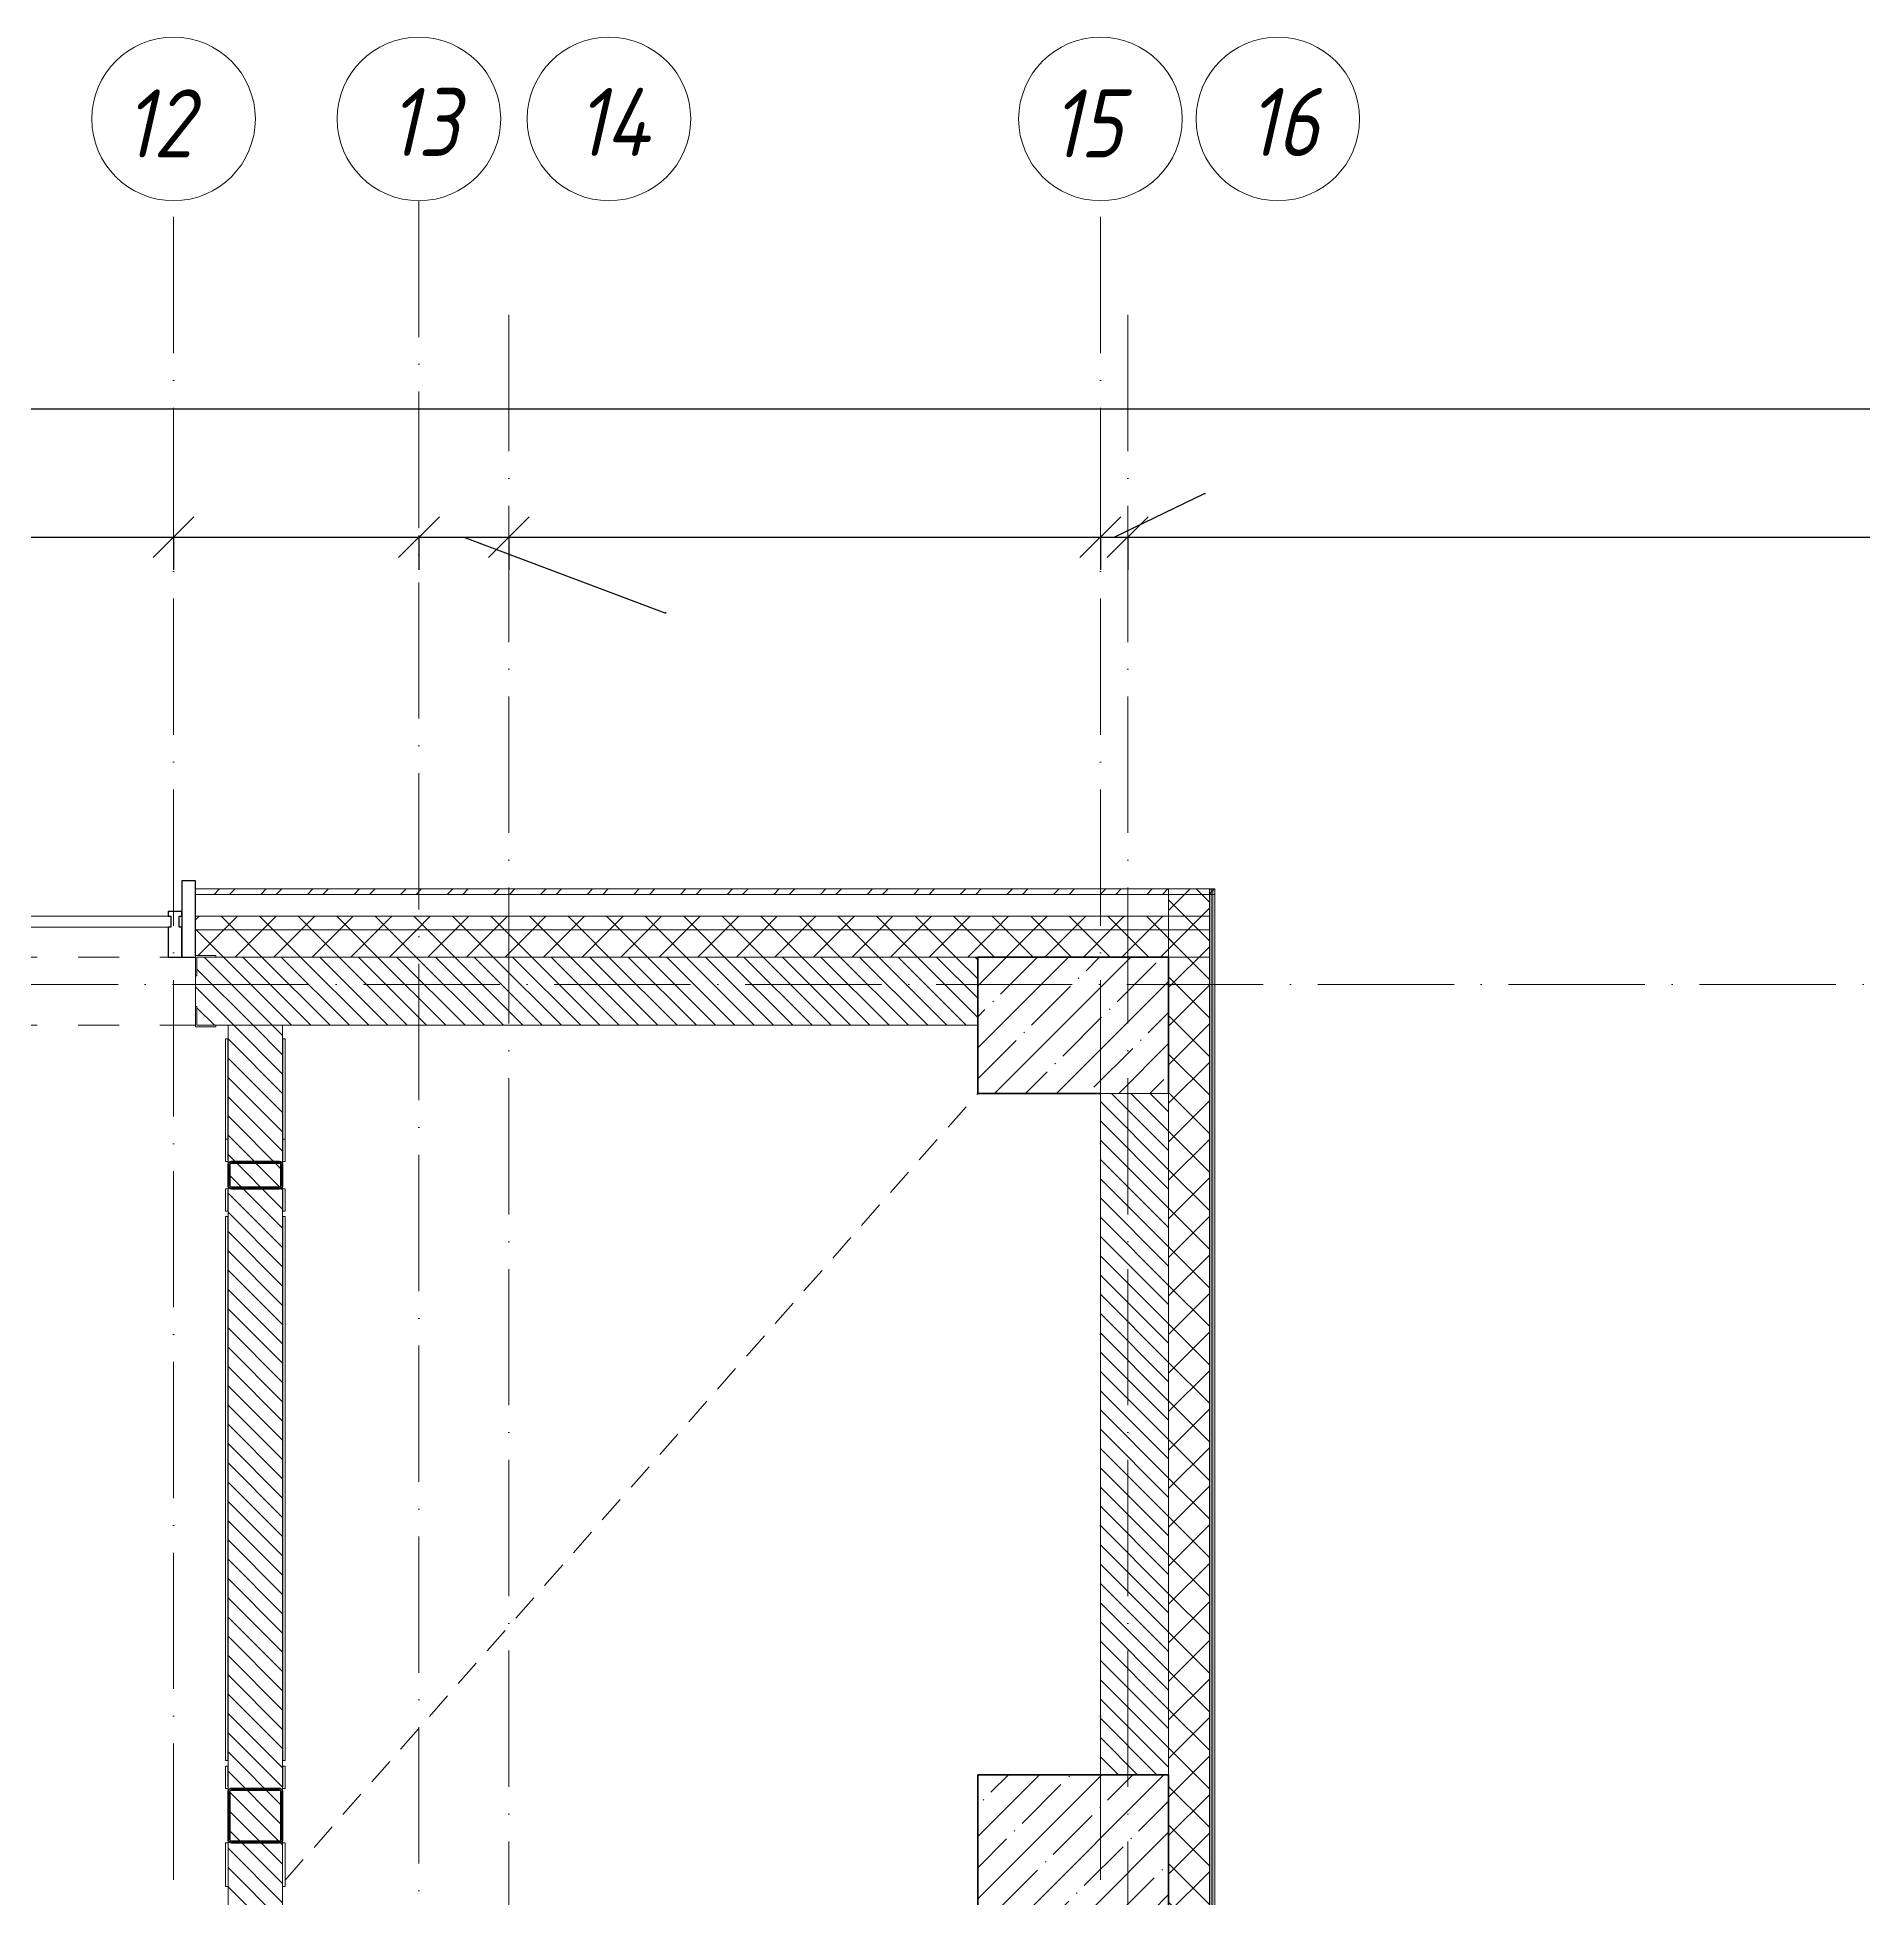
# Model space of a CAD drawing. Header units: millimetres. Extents: x -213536 to 1564669, y 70501 to 942238.
# Drawn here: x 451066 to 457766, y 528947 to 535778 of the extents above; entities that cross this region are included whole.
import ezdxf

# ---------------------------------------------------------------- set-up
doc = ezdxf.new("R2010")
doc.units = ezdxf.units.MM
for name, pattern in [('200_ШТРИХ_ш1п0_6_', [160, 100, -60]), ('50_200_ШТРИХ_1Т_ш5_п1_п1_', [700, 500, -100, 0, -100]), ('Штрих короткий', [300, 150, -150])]:
    doc.linetypes.add(name, pattern=pattern)
for name, color, linetype, lineweight in [('0-1', 7, 'Continuous', 5), ('0-2', 7, 'Continuous', 9), ('3) ЖБ 4м', 3, 'Continuous', 30), ('Импосты витража-1', 7, 'Continuous', 25), ('Каркас несущий', 7, 'Continuous', 9), ('Колонны', 7, 'Continuous', 9), ('Колонны-1', 7, 'Continuous', 35), ('Линии-1', 7, '200_ШТРИХ_ш1п0_6_', 9), ('Несущие колонны', 7, 'Continuous', 9), ('Несущие колонны-1', 7, 'Continuous', 35), ('Обобщенные модели', 7, 'Continuous', 9), ('Общие ребра', 7, 'Continuous', 9), ('Оси', 7, 'Continuous', 9), ('Оси-1', 7, 'Continuous', 20), ('Оси-2', 7, '50_200_ШТРИХ_1Т_ш5_п1_п1_', 9), ('Остекление-1', 7, 'Continuous', 9), ('Перемычка-1', 7, 'Штрих короткий', 9), ('Размеры', 7, 'Continuous', 15), ('Стены', 7, 'Continuous', 9), ('Стены-1', 7, 'Continuous', 13), ('Штриховка разреза-1', 7, 'Continuous', 9)]:
    doc.layers.add(name, color=color, linetype=linetype, lineweight=lineweight)
doc.layers.get('0-2').off()
doc.styles.add('ISOCPEUR_I_1', font='isocpeui.ttf', dxfattribs={"width": 0.85, "height": 2.5})
doc.styles.add('ISOCPEUR_I_5', font='isocpeui.ttf', dxfattribs={"width": 0.85, "height": 2.1})
doc.dimstyles.new('ISO-2_5_0_9К', dxfattribs={"dimscale": 304.8, "dimtxt": 248.995294, "dimasz": 0.492126, "dimexe": 0.393701, "dimexo": 0.328084, "dimgap": 0, "dimtad": 1, "dimdec": 0, "dimzin": 0, "dimdsep": 46, "dimtxsty": 'ISOCPEUR_I_1', "dimblk1": 'OBLIQUE', "dimblk2": 'OBLIQUE', "dimsah": 1, "dimcen": 0.09, "dimdle": 0.393701, "dimazin": 0, "dimtfac": 1, "dimtdec": 4, "dimtix": 1, "dimtmove": 0, "dimatfit": 3, "dimfxl": 1, "dimtvp": 1, "dimtolj": 1, "dimtzin": 0, "dimarcsym": 2})
doc.dimstyles.new('ISO-2_5_0_9К_1', dxfattribs={"dimscale": 304.8, "dimtxt": 248.995294, "dimasz": 0.492126, "dimexe": 0.393701, "dimexo": 0.328084, "dimgap": 0, "dimtad": 1, "dimdec": 0, "dimzin": 0, "dimdsep": 46, "dimtxsty": 'ISOCPEUR_I_1', "dimblk1": 'OBLIQUE', "dimblk2": 'OBLIQUE', "dimsah": 1, "dimcen": 0.09, "dimdle": 0.393701, "dimazin": 0, "dimtfac": 1, "dimtdec": 4, "dimtix": 1, "dimtmove": 1, "dimatfit": 3, "dimfxl": 1, "dimtvp": 1, "dimtolj": 1, "dimtzin": 0, "dimarcsym": 2})
pattern_1 = [(45, (0, 0), (-70.71068, 70.71068), []), (135, (0, 0), (-70.71068, -70.71068), [])]
pattern_2 = [(135, (0, 0), (-35.35534, -35.35534), [])]

# ---------------------------------------------------------------- blocks, each defined once
blk = doc.blocks.new('Ось сетки - Круг_Ø6_00__ISO-2_5_0_9K_-16731441-АИ2_03_План отделки стен 3-го этажа _Часть 1_')
at = {"layer": 'Оси-1'}
blk.add_circle((0, 0), 3, dxfattribs=at)
blk = doc.blocks.new('_Oblique')
at = {"color": 0, "linetype": 'ByBlock', "lineweight": -2}
blk.add_line((-0.5, -0.5), (0.5, 0.5), dxfattribs=at)
blk = doc.blocks.new('*D4303')
at = {"layer": 'Defpoints', "color": 0, "lineweight": 30, "transparency": 16777216}
for p in [(449466, 534049.2), (451566, 534049.2), (451566, 533943.1)]:
    blk.add_point(p, dxfattribs=at)
at = {"layer": 'Размеры', "color": 0, "lineweight": -2, "transparency": 16777216}
for p, q in [((449346, 533943.1), (451686, 533943.1)), ((449466, 533949.2), (449466, 533823.1)), ((451566, 533949.2), (451566, 533823.1))]:
    blk.add_line(p, q, dxfattribs=at)
at = {"layer": 'Размеры', "color": 0, "lineweight": -2, "transparency": 16777216, "xscale": 150, "yscale": 150, "zscale": 150, "rotation": 180}
blk.add_blockref('_Oblique', (449466, 533943.1), dxfattribs=at)
at = {"layer": 'Размеры', "color": 0, "lineweight": -2, "transparency": 16777216, "xscale": 150, "yscale": 150, "zscale": 150}
blk.add_blockref('_Oblique', (451566, 533943.1), dxfattribs=at)
at = {"layer": 'Размеры', "color": 0, "transparency": 16777216, "insert": (450516, 533944.4), "char_height": 2.5, "width": 701.018, "attachment_point": 5, "style": 'ISOCPEUR_I_1'}
blk.add_mtext('\\A1;2100', dxfattribs=at)
blk = doc.blocks.new('*D4304')
at = {"layer": 'Defpoints', "color": 0, "lineweight": 30, "transparency": 16777216}
for p in [(451566, 534049.2), (452466, 534049.2), (452466, 533943.1)]:
    blk.add_point(p, dxfattribs=at)
at = {"layer": 'Размеры', "color": 0, "lineweight": -2, "transparency": 16777216}
for p, q in [((451446, 533943.1), (452586, 533943.1)), ((451566, 533949.2), (451566, 533823.1)), ((452466, 533949.2), (452466, 533823.1))]:
    blk.add_line(p, q, dxfattribs=at)
at = {"layer": 'Размеры', "color": 0, "lineweight": -2, "transparency": 16777216, "xscale": 150, "yscale": 150, "zscale": 150, "rotation": 180}
blk.add_blockref('_Oblique', (451566, 533943.1), dxfattribs=at)
at = {"layer": 'Размеры', "color": 0, "lineweight": -2, "transparency": 16777216, "xscale": 150, "yscale": 150, "zscale": 150}
blk.add_blockref('_Oblique', (452466, 533943.1), dxfattribs=at)
at = {"layer": 'Размеры', "color": 0, "transparency": 16777216, "insert": (452016, 533944.4), "char_height": 2.5, "width": 568.858, "attachment_point": 5, "style": 'ISOCPEUR_I_1'}
blk.add_mtext('\\A1;900', dxfattribs=at)
blk = doc.blocks.new('*D4305')
at = {"layer": 'Defpoints', "color": 0, "lineweight": 30, "transparency": 16777216}
for p in [(452466, 534049.2), (452796, 534049.2), (452796, 533943.1)]:
    blk.add_point(p, dxfattribs=at)
at = {"layer": 'Размеры', "color": 0, "lineweight": -2, "transparency": 16777216}
for p, q in [((452346, 533943.1), (452916, 533943.1)), ((452466, 533949.2), (452466, 533823.1)), ((452631, 533943.1), (453368.4, 533665.9)), ((452796, 533949.2), (452796, 533823.1)), ((453368.4, 533665.9), (453373, 533665.9))]:
    blk.add_line(p, q, dxfattribs=at)
at = {"layer": 'Размеры', "color": 0, "lineweight": -2, "transparency": 16777216, "xscale": 150, "yscale": 150, "zscale": 150, "rotation": 180}
blk.add_blockref('_Oblique', (452466, 533943.1), dxfattribs=at)
at = {"layer": 'Размеры', "color": 0, "lineweight": -2, "transparency": 16777216, "xscale": 150, "yscale": 150, "zscale": 150}
blk.add_blockref('_Oblique', (452796, 533943.1), dxfattribs=at)
at = {"layer": 'Размеры', "color": 0, "transparency": 16777216, "insert": (453368.4, 533669.3), "char_height": 2.5, "width": 568.858, "attachment_point": 1, "line_spacing_factor": 1.149209, "style": 'ISOCPEUR_I_1'}
blk.add_mtext('\\A1;330', dxfattribs=at)
blk = doc.blocks.new('*D4306')
at = {"layer": 'Defpoints', "color": 0, "lineweight": 30, "transparency": 16777216}
for p in [(452796, 534049.2), (454966, 534049.2), (454966, 533943.1)]:
    blk.add_point(p, dxfattribs=at)
at = {"layer": 'Размеры', "color": 0, "lineweight": -2, "transparency": 16777216}
for p, q in [((452676, 533943.1), (455086, 533943.1)), ((452796, 533949.2), (452796, 533823.1)), ((454966, 533949.2), (454966, 533823.1))]:
    blk.add_line(p, q, dxfattribs=at)
at = {"layer": 'Размеры', "color": 0, "lineweight": -2, "transparency": 16777216, "xscale": 150, "yscale": 150, "zscale": 150, "rotation": 180}
blk.add_blockref('_Oblique', (452796, 533943.1), dxfattribs=at)
at = {"layer": 'Размеры', "color": 0, "lineweight": -2, "transparency": 16777216, "xscale": 150, "yscale": 150, "zscale": 150}
blk.add_blockref('_Oblique', (454966, 533943.1), dxfattribs=at)
at = {"layer": 'Размеры', "color": 0, "transparency": 16777216, "insert": (453881, 533944.4), "char_height": 2.5, "width": 701.018, "attachment_point": 5, "style": 'ISOCPEUR_I_1'}
blk.add_mtext('\\A1;2170', dxfattribs=at)
blk = doc.blocks.new('*D4307')
at = {"layer": 'Defpoints', "color": 0, "lineweight": 30, "transparency": 16777216}
for p in [(454966, 534049.2), (455066, 534049.2), (455066, 533943.1)]:
    blk.add_point(p, dxfattribs=at)
at = {"layer": 'Размеры', "color": 0, "lineweight": -2, "transparency": 16777216}
for p, q in [((455016, 533943.1), (455347.1, 534103.1)), ((455347.1, 534103.1), (455350.8, 534103.1)), ((454846, 533943.1), (455186, 533943.1)), ((454966, 533949.2), (454966, 533823.1)), ((455066, 533949.2), (455066, 533823.1))]:
    blk.add_line(p, q, dxfattribs=at)
at = {"layer": 'Размеры', "color": 0, "lineweight": -2, "transparency": 16777216, "xscale": 150, "yscale": 150, "zscale": 150, "rotation": 180}
blk.add_blockref('_Oblique', (454966, 533943.1), dxfattribs=at)
at = {"layer": 'Размеры', "color": 0, "lineweight": -2, "transparency": 16777216, "xscale": 150, "yscale": 150, "zscale": 150}
blk.add_blockref('_Oblique', (455066, 533943.1), dxfattribs=at)
at = {"layer": 'Размеры', "color": 0, "transparency": 16777216, "insert": (455347.1, 534106.4), "char_height": 2.5, "width": 511.398, "attachment_point": 1, "line_spacing_factor": 1.149209, "style": 'ISOCPEUR_I_1'}
blk.add_mtext('\\A1;100', dxfattribs=at)
blk = doc.blocks.new('*D4308')
at = {"layer": 'Defpoints', "color": 0, "lineweight": 30, "transparency": 16777216}
for p in [(455066, 534049.2), (458466, 534049.2), (458466, 533943.1)]:
    blk.add_point(p, dxfattribs=at)
at = {"layer": 'Размеры', "color": 0, "lineweight": -2, "transparency": 16777216}
for p, q in [((454946, 533943.1), (458586, 533943.1)), ((455066, 533949.2), (455066, 533823.1)), ((458466, 533949.2), (458466, 533823.1))]:
    blk.add_line(p, q, dxfattribs=at)
at = {"layer": 'Размеры', "color": 0, "lineweight": -2, "transparency": 16777216, "xscale": 150, "yscale": 150, "zscale": 150, "rotation": 180}
blk.add_blockref('_Oblique', (455066, 533943.1), dxfattribs=at)
at = {"layer": 'Размеры', "color": 0, "lineweight": -2, "transparency": 16777216, "xscale": 150, "yscale": 150, "zscale": 150}
blk.add_blockref('_Oblique', (458466, 533943.1), dxfattribs=at)
at = {"layer": 'Размеры', "color": 0, "transparency": 16777216, "insert": (456766, 533944.4), "char_height": 2.5, "width": 781.462, "attachment_point": 5, "style": 'ISOCPEUR_I_1'}
blk.add_mtext('\\A1;3400', dxfattribs=at)
blk = doc.blocks.new('*D4341')
at = {"layer": 'Defpoints', "color": 0, "lineweight": 30, "transparency": 16777216}
for p in [(429166, 534520.1), (532666, 534520.1), (532666, 534414)]:
    blk.add_point(p, dxfattribs=at)
at = {"layer": 'Размеры', "color": 0, "lineweight": -2, "transparency": 16777216}
for p, q in [((429046, 534414), (532786, 534414)), ((429166, 534420.1), (429166, 534294)), ((532666, 534420.1), (532666, 534294))]:
    blk.add_line(p, q, dxfattribs=at)
at = {"layer": 'Размеры', "color": 0, "lineweight": -2, "transparency": 16777216, "xscale": 150, "yscale": 150, "zscale": 150, "rotation": 180}
blk.add_blockref('_Oblique', (429166, 534414), dxfattribs=at)
at = {"layer": 'Размеры', "color": 0, "lineweight": -2, "transparency": 16777216, "xscale": 150, "yscale": 150, "zscale": 150}
blk.add_blockref('_Oblique', (532666, 534414), dxfattribs=at)
at = {"layer": 'Размеры', "color": 0, "transparency": 16777216, "insert": (480916, 534415.3), "char_height": 2.5, "width": 1080.257, "attachment_point": 5, "style": 'ISOCPEUR_I_1'}
blk.add_mtext('\\A1;103500', dxfattribs=at)
blk = doc.blocks.new('BSC_Колонна _Прямоугольная - 500х700-V71-АИ2_03_План отделки стен 3-го этажа _Часть 1_')
at = {"layer": 'Несущие колонны'}
h = blk.add_hatch(dxfattribs=at)
h.set_pattern_fill('FP_68', color=256, style=0, pattern_type=2)
h.set_pattern_definition([(315, (-84250, 25700), (114.04925, 114.04925), []), (315, (-84250, 25585.95), (114.04925, 114.04925), [201.613, -40.323, 3.353, -36.97])])
h.paths.add_polyline_path([(-250, 350), (-250, -350), (250, -350), (250, 350)], flags=0)
at = {"layer": 'Несущие колонны-1'}
for p, q in [((250, 350), (-250, 350)), ((-250, 350), (-250, -350)), ((250, -350), (250, 350)), ((-250, -350), (250, -350))]:
    blk.add_line(p, q, dxfattribs=at)
blk = doc.blocks.new('Прямоугольный импост - Откос НВФ_50х280 мм-26233866-АИ2_03_План отделки стен 3-го этажа _Часть 1_')
at = {"layer": 'Импосты витража-1'}
for p, q in [((0, 130), (-50, 130)), ((-50, 130), (-50, -150)), ((0, -144), (0, 130)), ((-50, -150), (0, -150))]:
    blk.add_line(p, q, dxfattribs=at)
blk = doc.blocks.new('PNS_Панель прямоугольная1 - Нр_Стекло - 40мм-26233875-АИ2_03_План отделки стен 3-го этажа _Часть 1_')
at = {"layer": 'Остекление-1'}
for p, q in [((-400, 40), (400, 40)), ((-410, 0), (410, 0)), ((400, 0), (-400, 0))]:
    blk.add_line(p, q, dxfattribs=at)
blk = doc.blocks.new('Прямоугольный импост - Импост структурный с накладкой - 150мм-26233864-АИ2_03_План отделки стен 3-го этажа _Часть 1_')
at = {"layer": 'Импосты витража-1'}
for p, q in [((-25, 0), (-25, 17)), ((-25, 17), (25, 17)), ((-15, 0), (-25, 0)), ((-15, -40), (-15, 0)), ((25, 0), (15, 0)), ((15, 0), (15, -40)), ((25, 17), (25, 0)), ((-25, -150), (-25, -40)), ((-25, -40), (-15, -40)), ((15, -40), (25, -40)), ((25, -40), (25, -150)), ((25, -150), (-25, -150))]:
    blk.add_line(p, q, dxfattribs=at)
blk = doc.blocks.new('Проем_Дверь_Прямоугольный - 1930х3380h_оконные проемы-27188455-АИ2_03_План отделки стен 3-го этажа _Часть 1_')
at = {"layer": 'Перемычка-1'}
for p, q in [((965, 125), (-965, 125)), ((965, -125), (-965, -125))]:
    blk.add_line(p, q, dxfattribs=at)
blk = doc.blocks.new('Фахверк_СКБ_Уголок - 250_3380-27498580-АИ2_03_План отделки стен 3-го этажа _Часть 1_')
at = {"layer": 'Обобщенные модели'}
for p, q in [((200, 181), (125, 181)), ((125, 181), (125, 106)), ((131, 106), (131, 175)), ((131, 175), (200, 175)), ((200, 175), (200, 181)), ((125, 106), (131, 106)), ((131, -6), (125, -6)), ((125, -6), (125, -81)), ((131, -75), (131, -6)), ((125, -81), (200, -81)), ((200, -75), (131, -75)), ((200, -81), (200, -75))]:
    blk.add_line(p, q, dxfattribs=at)
blk = doc.blocks.new('0125-Р-ОО-Ш2-АР-о_23_10_2024_rvt-1-АИ2_03_План отделки стен 3-го этажа _Часть 1_')
at = {"layer": 'Несущие колонны'}
h = blk.add_hatch(dxfattribs=at)
h.set_pattern_fill('FP_2', color=256, style=0, pattern_type=2)
h.set_pattern_definition([(45, (0, 0), (-114.04925, 114.04925), []), (45, (114.05, 0), (-114.04925, 114.04925), [201.612, -40.322, 3.353, -36.97])])
h.paths.add_polyline_path([(25800, 87000), (26050, 87000), (26050, 87500), (25350, 87500), (25350, 87000), (25729.9, 87000)], flags=0)
at = {"layer": 'Штриховка разреза-1'}
h = blk.add_hatch(dxfattribs=at)
h.set_pattern_fill('FP_49', color=256, style=0, pattern_type=2)
h.set_pattern_definition([(45, (0, 0), (-85.53659, 85.53659), []), (45, (57.02, 0), (-85.53659, 85.53659), [])])
h.paths.add_polyline_path([(26219, 87730), (26219, 87750), (26200, 87750), (26200, 87730)], flags=0)
h.paths.add_polyline_path([(26050, 87730), (26050, 87750), (22480, 87750), (22480, 87730), (25729.9, 87730)], flags=0)
h.paths.add_polyline_path([(12980, 87730), (12980, 87750), (-330, 87750), (-330, 87730), (10655.1, 87730)], flags=0)
h = blk.add_hatch(dxfattribs=at)
h.set_pattern_fill('FP_50', color=256, style=0, pattern_type=2)
h.set_pattern_definition(pattern_1)
h.paths.add_polyline_path([(26050, 69750), (26200, 69750), (26200, 70500), (26056, 70500), (26056, 70425), (26050, 70425), (26050, 70215.6)], flags=0)
h.paths.add_polyline_path([(26200, 72300), (26200, 77337), (26113, 77337), (26113, 77331), (26050, 77331), (26050, 72375), (26056, 72375), (26056, 72300)], flags=0)
h.paths.add_polyline_path([(26060, 77337), (26065, 77337), (26065, 77359), (26056, 77358.3), (26056, 77337)], flags=0)
h.paths.add_polyline_path([(26065, 77369), (26065.8, 77400), (26200, 77400), (26200, 78074), (26065, 78074), (26065, 78137), (26056, 78137), (26056, 78080), (26050, 78080), (26050, 77890), (26070, 77889.3), (26070, 77880), (26050, 77880), (26050, 77394), (26056, 77394), (26056, 77369.7), (26060, 77369)], flags=0)
h.paths.add_polyline_path([(26200, 78137), (26200, 87750), (26050, 87750), (26050, 78143), (26113, 78143), (26113, 78137)], flags=0)
h = blk.add_hatch(dxfattribs=at)
h.set_pattern_fill('FP_50', color=256, style=0, pattern_type=2)
h.set_pattern_definition(pattern_1)
h.paths.add_polyline_path([(23845.5, 87600), (26200, 87600), (26200, 87650), (22480, 87650), (22480, 87600)], flags=0)
h.paths.add_polyline_path([(12980, 87600), (12980, 87650), (-200, 87650), (-200, 87600), (10655.1, 87600)], flags=0)
h = blk.add_hatch(dxfattribs=at)
h.set_pattern_fill('FP_50', color=256, style=0, pattern_type=2)
h.set_pattern_definition(pattern_1)
h.paths.add_polyline_path([(26200, 87500), (26200, 87600), (22480, 87600), (22480, 87506), (22555, 87506), (22555, 87500), (25729.9, 87500)], flags=0)
h.paths.add_polyline_path([(12905, 87500), (12905, 87506), (12980, 87506), (12980, 87600), (-100, 87600), (-100, 87500), (12250, 87500)], flags=0)
h = blk.add_hatch(dxfattribs=at)
h.set_pattern_fill('FP_1', color=256, style=0, pattern_type=2)
h.set_pattern_definition(pattern_2)
h.paths.add_polyline_path([(22600, 87250), (25350, 87250), (25350, 87500), (22486, 87500), (22486, 87431), (22480, 87431), (22480, 87319), (22486, 87319), (22486, 87250), (22555, 87250)], flags=0)
h = blk.add_hatch(dxfattribs=at)
h.set_pattern_fill('FP_1', color=256, style=0, pattern_type=2)
h.set_pattern_definition(pattern_2)
h.paths.add_polyline_path([(22667.8, 78300), (22800, 78300), (22800, 87250), (22600, 87250), (22600, 78300)], flags=0)
h = blk.add_hatch(dxfattribs=at)
h.set_pattern_fill('FP_1', color=256, style=0, pattern_type=2)
h.set_pattern_definition(pattern_2)
h.paths.add_polyline_path([(26050, 84500), (26050, 87000), (25800, 87000), (25800, 84500)], flags=0)
at = {"layer": 'Линии-1'}
blk.add_line((22810, 84113.6), (25350, 87000), dxfattribs=at)
at = {"layer": 'Несущие колонны'}
blk.add_line((25800, 87000), (26050, 87000), dxfattribs=at)
at = {"layer": 'Несущие колонны-1'}
for p, q in [((26050, 87500), (25350, 87500)), ((25350, 87500), (25350, 87000)), ((26050, 87000), (26050, 87500)), ((25350, 87000), (25800, 87000))]:
    blk.add_line(p, q, dxfattribs=at)
at = {"layer": 'Общие ребра'}
for p, q in [((26050, 87730), (26050, 87750)), ((26200, 87730), (26050, 87730)), ((26200, 87730), (26200, 87750)), ((26200, 87650), (26200, 87730)), ((26200, 87650), (26200, 87730)), ((26206, 78137), (26206, 87749)), ((26212, 78137), (26212, 87749)), ((26200, 87650), (22480, 87650)), ((26200, 87600), (26200, 87650)), ((26200, 87600), (26200, 87650)), ((26200, 87600), (22480, 87600)), ((26200, 87500), (26200, 87600)), ((26200, 87500), (26200, 87600)), ((22800, 87250), (22600, 87250)), ((26050, 87000), (26050, 84500)), ((26050, 84500), (26050, 87000))]:
    blk.add_line(p, q, dxfattribs=at)
at = {"layer": 'Стены'}
for p, q in [((26200, 87500), (26200, 87730)), ((26050, 87000), (25800, 87000))]:
    blk.add_line(p, q, dxfattribs=at)
at = {"layer": 'Стены-1'}
for p, q in [((26050, 87750), (22480, 87750)), ((22480, 87750), (22480, 87730)), ((22480, 87730), (26050, 87730)), ((26050, 87730), (22480, 87730)), ((22480, 87730), (22480, 87506)), ((26200, 87750), (26050, 87750)), ((26050, 87730), (26050, 87000)), ((26219, 87750), (26200, 87750)), ((26200, 87749), (26200, 78137)), ((26220, 87749), (26200, 87749)), ((26200, 87730), (26219, 87730)), ((26219, 87730), (26219, 87750)), ((26220, 78137), (26220, 87749)), ((22555, 87500), (26200, 87500)), ((25350, 87500), (22555, 87500)), ((25350, 87250), (25350, 87500)), ((26200, 78137), (26200, 87500)), ((22480, 87431), (22480, 87319)), ((22555, 87250), (22600, 87250)), ((22600, 87250), (22600, 78300)), ((22800, 78500), (22800, 87250)), ((22800, 87250), (25350, 87250)), ((25800, 87000), (25800, 84500))]:
    blk.add_line(p, q, dxfattribs=at)
at = {"layer": '0-2'}
for name, p in [('Прямоугольный импост - Откос НВФ_50х280 мм-26233866-АИ2_03_План отделки стен 3-го этажа _Часть 1_', (22480, 87650)), ('Фахверк_СКБ_Уголок - 250_3380-27498580-АИ2_03_План отделки стен 3-го этажа _Часть 1_', (22355, 87325))]:
    blk.add_blockref(name, p, dxfattribs=at)
for name, p, rotation in [('PNS_Панель прямоугольная1 - Нр_Стекло - 40мм-26233875-АИ2_03_План отделки стен 3-го этажа _Часть 1_', (21980, 87650), 180), ('Проем_Дверь_Прямоугольный - 1930х3380h_оконные проемы-27188455-АИ2_03_План отделки стен 3-го этажа _Часть 1_', (21515, 87375), 180), ('BSC_Колонна _Прямоугольная - 500х700-V71-АИ2_03_План отделки стен 3-го этажа _Часть 1_', (25700, 84250), 89.9999999999999)]:
    blk.add_blockref(name, p, dxfattribs=dict(at, rotation=rotation))
at = {"layer": '0-2', "extrusion": (0, 0, -1)}
blk.add_blockref('Прямоугольный импост - Импост структурный с накладкой - 150мм-26233864-АИ2_03_План отделки стен 3-го этажа _Часть 1_', (-22405, 87650), dxfattribs=at)
blk = doc.blocks.new('Фахверк_Усиление стен_ifc_RVT-1-АИ2_03_План отделки стен 3-го этажа _Часть 1_')
at = {"layer": 'Каркас несущий'}
for p, q in [((22590, 87200), (22599.5, 87200)), ((22590, 86832), (22590, 87200)), ((22599.5, 86832), (22599.5, 87200)), ((22800.5, 87200), (22810, 87200)), ((22800.5, 86832), (22800.5, 87200)), ((22810, 86832), (22810, 87200)), ((22590, 86548), (22599.5, 86548)), ((22590, 84552), (22590, 86548)), ((22599.5, 84552), (22599.5, 86548)), ((22800.5, 86548), (22810, 86548)), ((22800.5, 84552), (22800.5, 86548)), ((22810, 84552), (22810, 86548)), ((22599.5, 84552), (22590, 84552)), ((22810, 84552), (22800.5, 84552)), ((22590, 84090), (22590, 84250)), ((22590, 84250), (22600, 84250)), ((22800, 84250), (22810, 84250)), ((22810, 84250), (22810, 84090)), ((22600, 84090), (22590, 84090)), ((22810, 84090), (22800, 84090))]:
    blk.add_line(p, q, dxfattribs=at)
at = {"layer": 'Колонны'}
for p, q in [((22599.5, 86832), (22590, 86832)), ((22590, 86832), (22590, 86750)), ((22599.5, 86755.4), (22599.5, 86832)), ((22810, 86832), (22800.5, 86832)), ((22800.5, 86832), (22800.5, 86755.4)), ((22810, 86750), (22810, 86832)), ((22590, 86750), (22600, 86750)), ((22800, 86750), (22810, 86750)), ((22600, 86650), (22590, 86650)), ((22590, 86650), (22590, 86568)), ((22599.5, 86568), (22599.5, 86644.6)), ((22810, 86650), (22800, 86650)), ((22800.5, 86644.6), (22800.5, 86568)), ((22810, 86568), (22810, 86650)), ((22590, 86568), (22599.5, 86568)), ((22800.5, 86568), (22810, 86568)), ((22599.5, 84532), (22590, 84532)), ((22590, 84532), (22590, 84450)), ((22599.5, 84455.4), (22599.5, 84532)), ((22810, 84532), (22800.5, 84532)), ((22800.5, 84532), (22800.5, 84455.4)), ((22810, 84450), (22810, 84532)), ((22590, 84450), (22600, 84450)), ((22800, 84450), (22810, 84450))]:
    blk.add_line(p, q, dxfattribs=at)
at = {"layer": 'Колонны-1'}
for p, q in [((22788, 86750), (22612, 86750)), ((22612, 86744), (22788, 86744)), ((22600, 86738), (22600, 86662)), ((22606, 86662), (22606, 86738)), ((22794, 86738), (22794, 86662)), ((22800, 86662), (22800, 86738)), ((22788, 86656), (22612, 86656)), ((22612, 86650), (22788, 86650)), ((22600, 84438), (22600, 84262)), ((22606, 84262), (22606, 84438)), ((22788, 84450), (22612, 84450)), ((22612, 84444), (22788, 84444)), ((22794, 84438), (22794, 84262)), ((22800, 84262), (22800, 84438)), ((22788, 84256), (22612, 84256)), ((22612, 84250), (22788, 84250))]:
    blk.add_line(p, q, dxfattribs=at)
for centre, radius, start, end in [((22612, 86738), 12, 90, 180), ((22612, 86738), 6, 90, 180), ((22788, 86738), 12, 0, 90), ((22788, 86738), 6, 0, 90), ((22612, 86662), 12, 180, 270), ((22612, 86662), 6, 180, 270), ((22788, 86662), 12, 270, 0), ((22788, 86662), 6, 270, 360), ((22612, 84438), 12, 90, 180), ((22612, 84438), 6, 90, 180), ((22788, 84438), 12, 0, 90), ((22788, 84438), 6, 0, 90), ((22612, 84262), 12, 180, 270), ((22612, 84262), 6, 180, 270), ((22788, 84262), 12, 270, 0), ((22788, 84262), 6, 270, 0)]:
    blk.add_arc(centre, radius, start, end, dxfattribs=at)
blk = doc.blocks.new('3этВверх')
at = {"layer": '0-1'}
for name in ['0125-Р-ОО-Ш2-АР-о_23_10_2024_rvt-1-АИ2_03_План отделки стен 3-го этажа _Часть 1_', 'Фахверк_Усиление стен_ifc_RVT-1-АИ2_03_План отделки стен 3-го этажа _Часть 1_']:
    blk.add_blockref(name, (429166, 444902.4), dxfattribs=at)
blk = doc.blocks.new('Ос 3 эт верх часть')
at = {"layer": 'Оси-2'}
for p, q in [((451566, 499613), (451566, 535177.6)), ((452466, 535177.6), (452466, 499613)), ((454966, 499613), (454966, 535177.6)), ((452796, 534758.6), (452796, 523302.4)), ((455066, 534758.6), (455066, 500883)), ((535374.3, 532302.4), (426847.2, 532302.4))]:
    blk.add_line(p, q, dxfattribs=at)
at = {"layer": 'Оси-1', "xscale": 99.99999999999993, "yscale": 99.99999999999993, "zscale": 99.99999999999993}
for p in [(451566, 535477.6), (454966, 535477.6)]:
    blk.add_blockref('Ось сетки - Круг_Ø6_00__ISO-2_5_0_9K_-16731441-АИ2_03_План отделки стен 3-го этажа _Часть 1_', p, dxfattribs=at)
at = {"layer": 'Оси-1', "xscale": 99.99999999999993, "yscale": 99.99999999999993, "zscale": 99.99999999999993, "rotation": 180}
for p in [(452466, 535477.6), (453163, 535477.6), (455616.8, 535477.6)]:
    blk.add_blockref('Ось сетки - Круг_Ø6_00__ISO-2_5_0_9K_-16731441-АИ2_03_План отделки стен 3-го этажа _Часть 1_', p, dxfattribs=at)
at = {"layer": 'Оси', "char_height": 250, "attachment_point": 1, "style": 'ISOCPEUR_I_5'}
for s, insert, width in [('12', (451384.9, 535586.3), 346.329), ('13', (452355.5, 535591.5), 346.329), ('14', (453043.5, 535591.5), 367.975), ('15', (454784.9, 535586.3), 346.329), ('16', (455506.3, 535591.5), 346.329)]:
    blk.add_mtext(s, dxfattribs=dict(at, insert=insert, width=width))
at = {"layer": 'Размеры'}
for base, p1, p2, override, picture, middle in [((532666, 534414), (429166, 534520.1), (532666, 534520.1), {"dimpost": '<>', "dimfxl": 103500}, '*D4341', (480916, 534415.3)), ((451566, 533943.1), (449466, 534049.2), (451566, 534049.2), {"dimpost": '<>', "dimfxl": 2100}, '*D4303', (450516, 533944.4)), ((452466, 533943.1), (451566, 534049.2), (452466, 534049.2), {"dimpost": '<>', "dimfxl": 900}, '*D4304', (452016, 533944.4)), ((454966, 533943.1), (452796, 534049.2), (454966, 534049.2), {"dimpost": '<>', "dimfxl": 2170}, '*D4306', (453881, 533944.4)), ((458466, 533943.1), (455066, 534049.2), (458466, 534049.2), {"dimpost": '<>', "dimfxl": 3400}, '*D4308', (456766, 533944.4))]:
    dim = blk.add_linear_dim(base=base, p1=p1, p2=p2, dimstyle='ISO-2_5_0_9К', override=override, dxfattribs=at)
    dim.commit()
    dim.dimension.update_dxf_attribs({"geometry": picture, "text_midpoint": middle})
for base, p1, p2, override, picture, middle in [((452796, 533943.1), (452466, 534049.2), (452796, 534049.2), {"dimpost": '<>', "dimfxl": 330}, '*D4305', (453368.4, 533665.9)), ((455066, 533943.1), (454966, 534049.2), (455066, 534049.2), {"dimpost": '<>', "dimfxl": 100}, '*D4307', (455347.1, 534103.1))]:
    dim = blk.add_linear_dim(base=base, p1=p1, p2=p2, dimstyle='ISO-2_5_0_9К_1', override=override, dxfattribs=at)
    dim.commit()
    dim.dimension.update_dxf_attribs({"geometry": picture, "text_midpoint": middle, "dimtype": 128})

msp = doc.modelspace()

# ---------------------------------------------------------------- block references
at = {"color": 5, "lineweight": 30}
msp.add_blockref('Ос 3 эт верх часть', (0, 0), dxfattribs=at)
at = {"layer": '3) ЖБ 4м'}
msp.add_blockref('3этВверх', (0, 0), dxfattribs=at)

doc.saveas('drawing.dxf')
